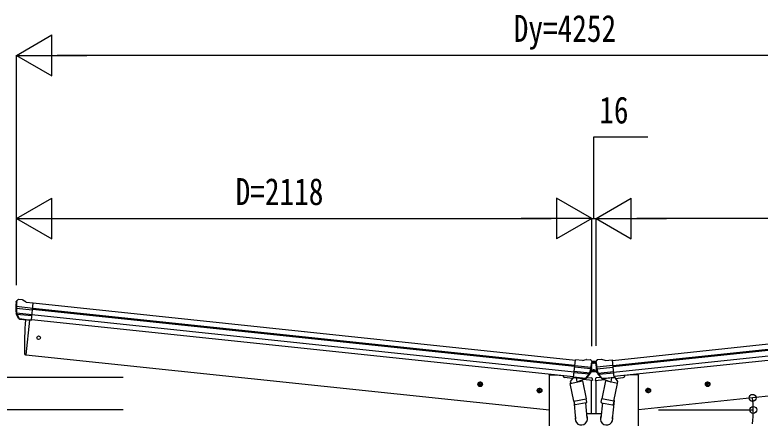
# Model space of a CAD drawing. Units: millimetres, scale not verified. Extents: x -12615 to 12615, y -8911 to 8915.
# Drawn here: x -8722 to -5978, y -2240 to -758 of the extents above; entities that cross this region are included whole.
import ezdxf
from ezdxf.enums import TextEntityAlignment as Align

# ---------------------------------------------------------------- set-up
doc = ezdxf.new("R2010")
doc.units = ezdxf.units.MM
doc.header["$LTSCALE"] = 50
for name, color, linetype in [('0-5_YKK_13', 4, 'Continuous'), ('0-6_YKK_A1', 4, 'Continuous'), ('0-7_YKK_D', 6, 'Continuous')]:
    doc.layers.add(name, color=color, linetype=linetype)
doc.styles.add('ＭＳ ゴシック', font='')
doc.styles.get('ＭＳ ゴシック').set_extended_font_data('MS Gothic')

msp = doc.modelspace()

# ---------------------------------------------------------------- linework, layer by layer
at = {"layer": '0-5_YKK_13'}
for p, q in [((-8714.9, -1809.11), (-8715.76, -1809.8)), ((-8710.58, -1805.61), (-8714.9, -1809.11)), ((-8710.58, -1805.61), (-8710.58, -1805.61)), ((-8706.91, -1804.52), (-8706.91, -1804.52)), ((-8717.15, -1813.5), (-8716.84, -1811.65)), ((-8716.45, -1836.23), (-8656.85, -1842.49)), ((-8656.23, -1836.64), (-8715.97, -1830.36)), ((-8680.6, -1813.32), (-8654.07, -1816.11)), ((-8660.86, -1880.66), (-8654.07, -1816.11)), ((-8706.72, -1874.65), (-8716.84, -1856.39)), ((-8715.61, -1852.98), (-8658.58, -1858.98)), ((-8705.66, -1874.22), (-8715.11, -1855.92)), ((-8714.22, -1857.64), (-8659.05, -1863.44)), ((-8696.66, -1876.9), (-8704.35, -1876.09)), ((-8704.21, -1875.88), (-8660.84, -1880.44)), ((-8696.41, -1877.02), (-8696.66, -1876.9)), ((-8671.08, -1879.68), (-8696.41, -1877.02)), ((-8667.74, -1879.94), (-8681.13, -2007.33)), ((-8670.8, -1879.62), (-8671.08, -1879.68)), ((-8660.86, -1880.66), (-8670.8, -1879.62)), ((-8681.13, -2007.33), (-8683.18, -2007.04)), ((-6664.77, -2090.46), (-6657.99, -2025.91)), ((-6631.47, -2028.69), (-6657.99, -2025.91)), ((-6603.9, -2025.56), (-6603.9, -2025.56)), ((-6600.54, -2027.38), (-6600.54, -2027.38)), ((-6600.54, -2027.38), (-6597.04, -2031.7)), ((-6579.34, -2027.38), (-6582.84, -2031.7)), ((-6579.34, -2027.38), (-6579.34, -2027.38)), ((-6575.99, -2025.56), (-6575.98, -2025.56)), ((-6548.41, -2028.69), (-6521.89, -2025.91)), ((-6515.11, -2090.46), (-6521.89, -2025.91)), ((-6601.16, -2058.55), (-6660.76, -2052.29)), ((-6660.15, -2046.44), (-6600.41, -2052.71)), ((-6598.44, -2054.32), (-6598.44, -2065.97)), ((-6597.2, -2031.51), (-6597.19, -2031.43)), ((-6597.19, -2031.43), (-6582.69, -2031.43)), ((-6597.04, -2031.7), (-6596.34, -2032.56)), ((-6595.75, -2036.47), (-6595.67, -2034.6)), ((-6588.68, -2036.15), (-6587.84, -2036.15)), ((-6584.13, -2036.47), (-6584.21, -2034.6)), ((-6582.84, -2031.7), (-6583.54, -2032.56)), ((-6582.68, -2031.51), (-6582.69, -2031.43)), ((-6581.44, -2054.32), (-6581.44, -2065.97)), ((-6519.73, -2046.44), (-6579.47, -2052.71)), ((-6578.72, -2058.55), (-6519.12, -2052.29)), ((-6703.02, -2083.51), (-6702.59, -2086.74)), ((-6607.79, -2079.04), (-6662.96, -2073.24)), ((-6605.46, -2074.77), (-6662.5, -2068.77)), ((-6619.61, -2093.47), (-6606.56, -2077.54)), ((-6618.67, -2094.11), (-6604.97, -2078.36)), ((-6603.92, -2075.85), (-6598.77, -2069.93)), ((-6602.85, -2072.33), (-6599.91, -2068.95)), ((-6598.77, -2068.43), (-6597.02, -2068.43)), ((-6581.47, -2069.93), (-6598.77, -2069.93)), ((-6596.73, -2068.93), (-6598.44, -2065.97)), ((-6596.73, -2068.93), (-6583.15, -2068.93)), ((-6588.68, -2064.85), (-6587.84, -2064.85)), ((-6583.15, -2068.93), (-6581.44, -2065.97)), ((-6582.86, -2068.43), (-6581.47, -2068.43)), ((-6575.75, -2076.51), (-6581.47, -2069.93)), ((-6576.84, -2072.97), (-6580.34, -2068.95)), ((-6561.21, -2094.11), (-6574.91, -2078.36)), ((-6574.42, -2074.77), (-6517.39, -2068.77)), ((-6560.27, -2093.47), (-6573.32, -2077.54)), ((-6572.09, -2079.04), (-6516.92, -2073.24)), ((-6476.86, -2083.51), (-6477.29, -2086.74)), ((-6668.89, -2094.14), (-6698.16, -2091.06)), ((-6676.99, -2112.53), (-6632.11, -2103.4)), ((-6663.63, -2178.18), (-6676.99, -2112.53)), ((-6665.54, -2089.06), (-6676.74, -2105.99)), ((-6676.74, -2105.99), (-6675.47, -2112.22)), ((-6664.61, -2088.88), (-6665.54, -2089.06)), ((-6664.77, -2090.46), (-6654.83, -2091.5)), ((-6621.37, -2094.79), (-6664.75, -2090.23)), ((-6661.23, -2090.92), (-6662.79, -2090.76)), ((-6623.69, -2094.87), (-6661.23, -2090.92)), ((-6655.09, -2091.95), (-6652.17, -2106.3)), ((-6654.83, -2091.5), (-6654.58, -2091.62)), ((-6654.58, -2091.62), (-6629.24, -2094.29)), ((-6625.95, -2097.19), (-6650.7, -2106.94)), ((-6634.28, -2100.48), (-6633.63, -2103.71)), ((-6632.11, -2103.4), (-6618.75, -2169.05)), ((-6629.24, -2094.29), (-6628.97, -2094.22)), ((-6628.97, -2094.22), (-6621.28, -2095.03)), ((-6595.14, -2101.89), (-6628.87, -2098.35)), ((-6625.48, -2095.33), (-6625.33, -2096.06)), ((-6622.12, -2095.03), (-6623.69, -2094.87)), ((-6615.55, -2090.7), (-6598.7, -2092.47)), ((-6596.04, -2095.06), (-6595.14, -2101.89)), ((-6583.84, -2095.06), (-6584.74, -2101.89)), ((-6584.74, -2101.89), (-6551.01, -2098.35)), ((-6564.33, -2090.7), (-6581.18, -2092.47)), ((-6547.77, -2103.4), (-6561.13, -2169.05)), ((-6550.91, -2094.22), (-6558.6, -2095.03)), ((-6558.51, -2094.79), (-6515.13, -2090.23)), ((-6557.76, -2095.03), (-6556.19, -2094.87)), ((-6556.19, -2094.87), (-6518.65, -2090.92)), ((-6554.4, -2095.33), (-6554.55, -2096.06)), ((-6553.93, -2097.19), (-6529.18, -2106.94)), ((-6550.64, -2094.29), (-6550.91, -2094.22)), ((-6525.31, -2091.62), (-6550.64, -2094.29)), ((-6502.89, -2112.53), (-6547.77, -2103.4)), ((-6545.6, -2100.48), (-6546.26, -2103.71)), ((-6524.79, -2091.95), (-6527.71, -2106.3)), ((-6525.05, -2091.5), (-6525.31, -2091.62)), ((-6515.11, -2090.46), (-6525.05, -2091.5)), ((-6518.65, -2090.92), (-6517.09, -2090.76)), ((-6516.25, -2178.18), (-6502.89, -2112.53)), ((-6515.27, -2088.88), (-6514.35, -2089.06)), ((-6514.35, -2089.06), (-6503.14, -2105.99)), ((-6510.99, -2094.14), (-6481.72, -2091.06)), ((-6503.14, -2105.99), (-6504.41, -2112.22)), ((-6664.06, -2176.04), (-6657.41, -2243.79)), ((-6663.63, -2178.18), (-6618.75, -2169.05)), ((-6663.62, -2178.18), (-6661.08, -2190.65)), ((-6617.82, -2183.66), (-6658.78, -2191.99)), ((-6621.16, -2184.34), (-6615.6, -2240.06)), ((-6616.27, -2181.3), (-6618.76, -2169.05)), ((-6616.48, -2182.7), (-6616.48, -2182.7)), ((-6558.72, -2184.34), (-6564.28, -2240.06)), ((-6563.61, -2181.3), (-6561.12, -2169.05)), ((-6563.4, -2182.7), (-6563.4, -2182.7)), ((-6562.06, -2183.66), (-6521.1, -2191.99)), ((-6516.25, -2178.18), (-6561.13, -2169.05)), ((-6515.82, -2176.04), (-6522.47, -2243.79)), ((-6516.26, -2178.18), (-6518.8, -2190.65)), ((-6562.73, -2224.45), (-6617.16, -2224.45))]:
    msp.add_line(p, q, dxfattribs=at)
for points in [[(-8693.43, -1805.94), (-8693.43, -1805.94), (-8706.91, -1804.52)], [(-8680.6, -1813.32), (-8692.2, -1806.35), (-8692.2, -1806.35)], [(-6631.47, -2028.69), (-6618.67, -2024.29), (-6618.67, -2024.29)], [(-6617.38, -2024.14), (-6617.38, -2024.14), (-6603.9, -2025.56)], [(-6562.5, -2024.14), (-6562.5, -2024.14), (-6575.98, -2025.56)], [(-6548.41, -2028.69), (-6561.21, -2024.29), (-6561.21, -2024.29)], [(-6591.2, -2035.31), (-6592.04, -2035.31), (-6592.04, -2036.15), (-6591.2, -2036.15)], [(-6589.52, -2034.47), (-6589.52, -2033.63), (-6590.36, -2033.63), (-6590.36, -2034.47)], [(-6590.36, -2036.99), (-6590.36, -2037.83), (-6589.52, -2037.83), (-6589.52, -2036.99)], [(-6587.84, -2036.15), (-6587.84, -2035.31), (-6588.68, -2035.31)], [(-6591.2, -2064.01), (-6592.04, -2064.01), (-6592.04, -2064.85), (-6591.2, -2064.85)], [(-6589.52, -2063.17), (-6589.52, -2062.33), (-6590.36, -2062.33), (-6590.36, -2063.17)], [(-6590.36, -2065.69), (-6590.36, -2066.53), (-6589.52, -2066.53), (-6589.52, -2065.69)], [(-6587.84, -2064.85), (-6587.84, -2064.01), (-6588.68, -2064.01)]]:
    msp.add_lwpolyline(points, dxfattribs=at)
for centre, radius in [((-8634.34, -1944.78), 6.5), ((-6589.94, -2035.73), 3.5), ((-6589.94, -2064.43), 3.5)]:
    msp.add_circle(centre, radius, dxfattribs=at)
for centre, radius, start, end in [((-8707.43, -1809.5), 5, 84.04426, 128.95574), ((-8693.74, -1808.92), 3, 59.02369, 83.97631), ((-8516.25, -1834.62), 202, 174, 185.86084), ((-8716.64, -1837.57), 1.35, 82.08073, 84.8395), ((-8719.24, -1836.01), 2.74, 355.56588, 0.97849), ((-8516.25, -1834.62), 200.2, 180.46117, 185.79991), ((-8761.24, -1828.25), 45.32, 354.35482, 357.32878), ((-8523.59, -1835.15), 192.44, 173.42422, 178.5729), ((-8714.21, -1854.94), 3, 185.86084, 209), ((-8712.45, -1854.54), 3, 185.79991, 207.30889), ((-8704.1, -1873.2), 2.99, 208.99261, 254.7283), ((-7786.53, -1967.12), 900, 174.35014, 182.36081), ((-8682.77, -2004.07), 3, 182.36081, 262), ((-6617.7, -2027.12), 3, 84.02369, 108.97631), ((-6604.42, -2030.53), 5, 39.04426, 83.95574), ((-6575.46, -2030.53), 5, 96.04426, 140.95574), ((-6562.18, -2027.12), 3, 71.02369, 95.97631), ((-6796.65, -2015.35), 202, 342.13916, 354), ((-6555.69, -2060.06), 45.32, 170.67122, 173.64518), ((-6789.58, -2017.4), 192.44, 349.4271, 354.57578), ((-6591.2, -2034.47), 0.84, 270, 0), ((-6591.2, -2036.99), 0.84, 0, 90), ((-6588.68, -2034.47), 0.84, 180, 270), ((-6588.68, -2036.99), 0.84, 90, 180), ((-6383.23, -2015.35), 202, 186, 197.86084), ((-6390.3, -2017.4), 192.44, 185.42422, 190.5729), ((-6624.19, -2060.06), 45.32, 6.35482, 9.32878), ((-6608.88, -2075.64), 3, 320.69111, 342.20009), ((-6796.65, -2015.35), 200.2, 342.20009, 347.53883), ((-6607.24, -2076.39), 3, 319, 342.13916), ((-6601.26, -2059.9), 1.35, 83.1605, 85.91927), ((-6598.38, -2058.92), 2.74, 167.02151, 172.43412), ((-6598.77, -2069.93), 1.5, 90, 139), ((-6591.2, -2063.17), 0.84, 270, 0), ((-6591.2, -2065.69), 0.84, 0, 90), ((-6588.68, -2063.17), 0.84, 180, 270), ((-6588.68, -2065.69), 0.84, 90, 180), ((-6581.47, -2069.93), 1.5, 41, 90), ((-6581.5, -2058.92), 2.74, 7.56588, 12.97849), ((-6578.63, -2059.9), 1.35, 94.08073, 96.8395), ((-6383.23, -2015.35), 200.2, 192.46117, 197.79991), ((-6572.64, -2076.39), 3, 197.86084, 221), ((-6571, -2075.64), 3, 197.79991, 219.30889), ((-6697.64, -2086.09), 5, 187.5, 264), ((-6662.74, -2090.26), 0.5, 228.73754, 264), ((-6655.67, -2092.11), 0.604, 15.29405, 86.90158), ((-6651.18, -2106.03), 1.03, 195.53431, 297.46103), ((-6626.31, -2096.26), 1, 291.5, 11.5), ((-6624.99, -2095.23), 0.5, 84, 191.5), ((-6622.07, -2094.54), 0.5, 264, 299.26246), ((-6620.93, -2092.15), 2.99, 273.2717, 319.00739), ((-6599.02, -2095.45), 3, 7.5, 84), ((-6580.86, -2095.45), 3, 96, 172.5), ((-6558.95, -2092.15), 2.99, 220.99261, 266.7283), ((-6557.81, -2094.54), 0.5, 240.73754, 276), ((-6554.89, -2095.23), 0.5, 348.5, 96), ((-6553.57, -2096.26), 1, 168.5, 248.5), ((-6528.71, -2106.03), 1.03, 242.53897, 344.46569), ((-6524.21, -2092.11), 0.604, 93.09842, 164.70595), ((-6517.14, -2090.26), 0.5, 276, 311.26246), ((-6482.24, -2086.09), 5, 276, 352.5), ((-6659.18, -2190.03), 2, 198.03157, 281.5), ((-6618.22, -2181.7), 2, 281.5, 330.09038), ((-6618.17, -2181.72), 1.95, 330.02234, 12.45983), ((-6561.71, -2181.72), 1.95, 167.54017, 209.97766), ((-6561.66, -2181.7), 2, 209.90962, 258.5), ((-6520.7, -2190.03), 2, 258.5, 341.96843)]:
    msp.add_arc(centre, radius, start, end, dxfattribs=at)
for centre, major_axis, ratio, start_param, end_param in [((-8713.87, -1812.14), (2.34, 1.9), 0.995767, 1.5707963, 2.2972137), ((-8709.49, -1808.59), (-5.88, -1.31), 0.24881, 5.8190815, 5.8226003), ((-8714.89, -1813.11), (0.87, 5.91), 0.020485, 4.7140547, 5.6117533), ((-8518.56, -1856.56), (20.92, 199.05), 0.994373, 1.5554317, 1.5718064), ((-8706.33, -1872.64), (-1.08, 3.13), 0.040856, 4.1415604, 4.1696818), ((-8703.9, -1872.9), (0.11, 3), 0.642905, 2.0792573, 3.037247), ((-8703.96, -1872.99), (-3.53, -2.11), 0.650902, 0.9542299, 1.0270405), ((-8704.03, -1873.1), (-1.66, -2.51), 0.997631, 0.3902369, 0.4789948), ((-6798.95, -2037.3), (20.92, 199.05), 0.994373, 4.7113789, 4.7277536), ((-6597.88, -2035.61), (0.38, 5.97), 0.020485, 0.671432, 1.5691306), ((-6602.22, -2030.07), (5.48, -2.51), 0.24881, 0.460585, 0.4641038), ((-6598.67, -2034.45), (-1.9, 2.34), 0.995767, 3.9859716, 4.712389), ((-6581.21, -2034.45), (1.9, 2.34), 0.995767, 1.5707963, 2.2972137), ((-6577.66, -2030.07), (-5.48, -2.51), 0.24881, 5.8190815, 5.8226003), ((-6582, -2035.61), (-0.38, 5.97), 0.020485, 4.7140547, 5.6117533), ((-6380.93, -2037.3), (-20.92, 199.05), 0.994373, 1.5554317, 1.5718064), ((-6621.06, -2091.81), (0.51, 2.96), 0.642905, 3.2459383, 4.203928), ((-6620.97, -2092.04), (1.1, -2.8), 0.997631, 5.8041905, 5.8929484), ((-6621.02, -2091.92), (3.02, -2.79), 0.650902, 5.2561448, 5.3289554), ((-6618.63, -2092.07), (1.71, 2.84), 0.040856, 2.1135035, 2.1416249), ((-6561.25, -2092.07), (-1.71, 2.84), 0.040856, 4.1415604, 4.1696818), ((-6558.82, -2091.81), (-0.51, 2.96), 0.642905, 2.0792573, 3.037247), ((-6558.86, -2091.92), (-3.02, -2.79), 0.650902, 0.9542299, 1.0270405), ((-6558.91, -2092.04), (-1.1, -2.8), 0.997631, 0.3902369, 0.4789948), ((-6636.45, -2242.57), (-23, 0), 0.996195, 5.9588909, 9.9444346), ((-6543.43, -2242.57), (23, 0), 0.996195, 2.621936, 6.6074797)]:
    msp.add_ellipse(centre, major_axis=major_axis, ratio=ratio, start_param=start_param, end_param=end_param, dxfattribs=at)
at = {"layer": '0-6_YKK_A1'}
for p, q in [((-6660.18, -2046.79), (-8656.27, -1836.99)), ((-6658.2, -2027.9), (-8654.28, -1818.1)), ((-6521.68, -2027.9), (-4525.6, -1818.1)), ((-6519.7, -2046.79), (-4523.61, -1836.99)), ((-6662.71, -2070.83), (-8658.8, -1861.03)), ((-6660.61, -2050.97), (-8656.71, -1841.17)), ((-6519.27, -2050.97), (-4523.17, -1841.17)), ((-6517.17, -2070.83), (-4521.08, -1861.03)), ((-8667.74, -1879.94), (-8681.13, -2007.33)), ((-8660.56, -1877.77), (-6664.47, -2087.57)), ((-4519.33, -1877.77), (-6515.41, -2087.57)), ((-8681.13, -2007.33), (-6753.79, -2209.9)), ((-4498.75, -2007.33), (-6426.09, -2209.9)), ((-6754.09, -2080.9), (-6734.09, -2080.9)), ((-6753.79, -4759.84), (-6753.79, -2080.9)), ((-6733.79, -2080.9), (-6702.94, -2084.14)), ((-6426.09, -4759.84), (-6426.09, -2080.9)), ((-7014.87, -2111.32), (-7008.02, -2108.26)), ((-7009.85, -2125.67), (-7007.76, -2105.78)), ((-7008.02, -2108.26), (-7001.94, -2112.68)), ((-6598.29, -2224.45), (-6598.29, -2101.56)), ((-6581.59, -2224.45), (-6581.59, -2101.56)), ((-6171.86, -2108.26), (-6177.94, -2112.68)), ((-6170.03, -2125.67), (-6172.13, -2105.78)), ((-6165.01, -2111.32), (-6171.86, -2108.26)), ((-7018.75, -2114.68), (-6998.86, -2116.77)), ((-7002.73, -2120.14), (-7009.59, -2123.19)), ((-7001.94, -2112.68), (-7002.73, -2120.14)), ((-6799.95, -2137.68), (-6780.06, -2139.77)), ((-6796.08, -2134.31), (-6789.22, -2131.26)), ((-6791.05, -2148.67), (-6788.96, -2128.78)), ((-6789.22, -2131.26), (-6783.15, -2135.67)), ((-6783.15, -2135.67), (-6783.93, -2143.14)), ((-6379.93, -2137.68), (-6399.82, -2139.77)), ((-6390.66, -2131.26), (-6396.73, -2135.67)), ((-6396.73, -2135.67), (-6395.95, -2143.14)), ((-6388.83, -2148.67), (-6390.92, -2128.78)), ((-6383.8, -2134.31), (-6390.66, -2131.26)), ((-6161.13, -2114.68), (-6181.03, -2116.77)), ((-6177.94, -2112.68), (-6177.15, -2120.14)), ((-6177.15, -2120.14), (-6170.3, -2123.19)), ((-6783.93, -2143.14), (-6790.79, -2146.19)), ((-6395.95, -2143.14), (-6389.09, -2146.19))]:
    msp.add_line(p, q, dxfattribs=at)
for points in [[(-6426.09, -2080.9), (-6446.09, -2080.9), (-6476.95, -2084.14)], [(-7009.59, -2123.19), (-7015.66, -2118.78), (-7014.87, -2111.32)], [(-6170.3, -2123.19), (-6164.22, -2118.78), (-6165.01, -2111.32)], [(-6790.79, -2146.19), (-6796.86, -2141.78), (-6796.08, -2134.31)], [(-6389.09, -2146.19), (-6383.02, -2141.78), (-6383.8, -2134.31)]]:
    msp.add_lwpolyline(points, dxfattribs=at)
for centre, radius in [((-7008.8, -2115.73), 8.5), ((-7008.8, -2115.73), 7.7), ((-7008.8, -2115.73), 6.5), ((-6171.08, -2115.73), 8.5), ((-6171.08, -2115.73), 7.7), ((-6171.08, -2115.73), 6.5), ((-6790.01, -2138.72), 8.5), ((-6790.01, -2138.72), 7.7), ((-6790.01, -2138.72), 6.5), ((-6389.87, -2138.72), 8.5), ((-6389.87, -2138.72), 7.7), ((-6389.87, -2138.72), 6.5)]:
    msp.add_circle(centre, radius, dxfattribs=at)
at = {"layer": '0-7_YKK_D'}
for p, q in [((-8716.18, -906.5), (-8586.27, -831.5)), ((-8586.27, -981.5), (-8586.27, -831.5)), ((-8716.18, -1751.18), (-8716.18, -905.5)), ((-8716.18, -906.5), (-8586.27, -981.5)), ((-8716.18, -906.5), (-8456.37, -906.5)), ((-4613.71, -906.5), (-8566.18, -906.5)), ((-8716.18, -1506.5), (-8586.27, -1431.5)), ((-8586.27, -1581.5), (-8586.27, -1431.5)), ((-6597.79, -1506.5), (-6727.69, -1431.5)), ((-6727.69, -1431.5), (-6727.69, -1581.5)), ((-6582.09, -1506.5), (-6452.19, -1431.5)), ((-6452.19, -1581.5), (-6452.19, -1431.5)), ((-8716.18, -1751.18), (-8716.18, -1505.5)), ((-8716.18, -1506.5), (-8586.27, -1581.5)), ((-8716.18, -1506.5), (-8456.37, -1506.5)), ((-8566.18, -1506.5), (-6747.79, -1506.5)), ((-6597.79, -1506.5), (-6857.6, -1506.5)), ((-6597.79, -1506.5), (-6727.69, -1581.5)), ((-6597.94, -1506.5), (-6648.94, -1506.5)), ((-6597.94, -1973.92), (-6597.94, -1505.5)), ((-6597.94, -1506.5), (-6581.95, -1506.5)), ((-6597.94, -1506.5), (-6581.95, -1506.5)), ((-6597.79, -1975.26), (-6597.79, -1505.5)), ((-6582.09, -1975.06), (-6582.09, -1505.5)), ((-6582.09, -1506.5), (-6452.19, -1581.5)), ((-6582.09, -1506.5), (-6322.28, -1506.5)), ((-6581.95, -1973.88), (-6581.95, -1505.5)), ((-6581.95, -1506.5), (-6530.95, -1506.5)), ((-4613.71, -1506.5), (-6432.09, -1506.5)), ((-8323.47, -2090.41), (-9917.18, -2090.41)), ((-8323.47, -2209.9), (-9017.18, -2209.9)), ((-6351.73, -2209.9), (-6002.18, -2209.9))]:
    msp.add_line(p, q, dxfattribs=at)
msp.add_lwpolyline([(-6589.94, -1506.5), (-6590.19, -1206.5), (-6391.79, -1206.5)], dxfattribs=at)
for centre in [(-6005.49, -2165.69), (-6003.18, -2209.9)]:
    msp.add_circle(centre, 12.75, dxfattribs=at)
for start, end in [(0, 6), (353.08641, 0)]:
    msp.add_arc((-6426.09, -2209.9), 422.91, start, end, dxfattribs=at)

# ---------------------------------------------------------------- texts
at = {"layer": '0-7_YKK_D', "style": 'ＭＳ ゴシック', "width": 0.8}
for s, p in [('Dy=4252', (-6885.14, -886.5)), ('16', (-6570.19, -1186.5)), ('D=2118', (-7908.98, -1486.5))]:
    msp.add_text(s, height=98.97, dxfattribs=at).set_placement(p, align=Align.BOTTOM_LEFT)

doc.saveas('drawing.dxf')
